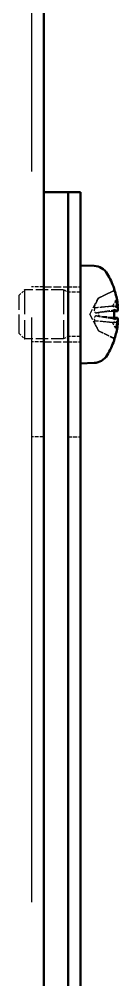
# Model space of a CAD drawing. Header units: millimetres. Extents: x 0 to 4200, y 0 to 2970.
# Drawn here: x 2397.6 to 2405.7, y 2210.8 to 2289.3 of the extents above; entities that cross this region are included whole.
import ezdxf

# ---------------------------------------------------------------- set-up
doc = ezdxf.new("R2010")
doc.units = ezdxf.units.MM
doc.header["$LTSCALE"] = 10
doc.linetypes.add('DASHED', pattern=[0.2067, 0.1654, -0.0413])
doc.layers.add('Co ban', color=7, linetype='Continuous', lineweight=50)
doc.layers.add('Manh', color=7, linetype='DASHED', lineweight=25, true_color=0x008000)

msp = doc.modelspace()

# ---------------------------------------------------------------- linework, layer by layer
at = {"layer": 'Co ban'}
for p, q in [((2399.638, 2025.938), (2399.638, 2384.456)), ((2399.638, 2275.197), (2401.638, 2275.197)), ((2401.638, 2275.197), (2401.638, 2270.197)), ((2401.638, 2275.197), (2402.638, 2275.197)), ((2401.638, 2275.197), (2401.638, 2270.197)), ((2402.638, 2275.197), (2402.638, 2270.197)), ((2401.638, 2140.197), (2401.638, 2270.197)), ((2401.638, 2140.197), (2401.638, 2270.197)), ((2402.638, 2140.197), (2402.638, 2270.197)), ((2403.75, 2269.158), (2402.638, 2269.197)), ((2405.387, 2267.268), (2405.387, 2267.275)), ((2405.674, 2265.895), (2405.652, 2265.893)), ((2405.387, 2264.821), (2405.387, 2265.573)), ((2405.654, 2265.473), (2405.387, 2265.45)), ((2405.654, 2264.921), (2405.387, 2264.944)), ((2405.674, 2264.499), (2405.652, 2264.501)), ((2405.387, 2263.119), (2405.387, 2263.126)), ((2403.75, 2261.236), (2402.638, 2261.197))]:
    msp.add_line(p, q, dxfattribs=at)
for centre, radius, start, end in [((2403.705, 2267.859), 1.3, 30.79133, 88), ((2399.238, 2265.197), 6.5, 19.15121, 30.79133), ((2405.221, 2267.275), 0.166, 0, 19.15121), ((2399.238, 2265.197), 6.5, 329.20867, 340.84879), ((2405.221, 2263.119), 0.166, 340.84879, 0), ((2403.705, 2262.535), 1.3, 272, 329.20867)]:
    msp.add_arc(centre, radius, start, end, dxfattribs=at)
for centre, major_axis, ratio, start_param, end_param in [((2399.273, 2265.245), (5.235, -3.831), 0.989048, 0.791063, 0.960756), ((2399.407, 2265.824), (6.205, -1.674), 0.745371, 0.338869, 0.456021), ((2399.407, 2264.471), (6.259, 1.458), 0.643637, 6.274767, 6.391919), ((2406.291, 2266.104), (-1.41, -0.19), 0.098287, 1.087474, 1.104539), ((2399.273, 2264.794), (6.462, 0.569), 0.119113, 0.154116, 0.323809), ((2399.273, 2265.6), (6.462, -0.569), 0.119113, 5.959376, 6.129069), ((2399.407, 2264.57), (6.205, 1.674), 0.745371, 5.827165, 5.944316), ((2399.407, 2265.923), (6.259, -1.458), 0.643637, 6.174452, 6.291603), ((2406.291, 2264.29), (1.41, -0.19), 0.098287, 2.037054, 2.054119), ((2399.273, 2265.148), (-5.235, -3.831), 0.989048, 2.180837, 2.35053)]:
    msp.add_ellipse(centre, major_axis=major_axis, ratio=ratio, start_param=start_param, end_param=end_param, dxfattribs=at)
for points, knots in [([(2405.648, 2266.234), (2405.655, 2266.197), (2405.661, 2266.155), (2405.671, 2266.078), (2405.675, 2266.041), (2405.68, 2265.981), (2405.681, 2265.954), (2405.681, 2265.915), (2405.679, 2265.902), (2405.676, 2265.896), (2405.675, 2265.895), (2405.673, 2265.895)], [0, 0, 0, 0, 0.01151442, 0.01151442, 0.02302884, 0.02302884, 0.0344178, 0.0344178, 0.04580676, 0.04580676, 0.0498478, 0.0498478, 0.0498478, 0.0498478]), ([(2405.673, 2265.782), (2405.674, 2265.781), (2405.674, 2265.779), (2405.677, 2265.739), (2405.68, 2265.699), (2405.682, 2265.625), (2405.681, 2265.591), (2405.678, 2265.537), (2405.674, 2265.513), (2405.666, 2265.482), (2405.66, 2265.474), (2405.652, 2265.473), (2405.65, 2265.474), (2405.648, 2265.475)], [0.02262944, 0.02262944, 0.02262944, 0.02262944, 0.02319765, 0.02319765, 0.0345489, 0.0345489, 0.04590016, 0.04590016, 0.05733835, 0.05733835, 0.06877655, 0.06877655, 0.07249221, 0.07249221, 0.07249221, 0.07249221]), ([(2405.648, 2264.919), (2405.655, 2264.923), (2405.661, 2264.92), (2405.671, 2264.897), (2405.675, 2264.878), (2405.68, 2264.831), (2405.681, 2264.799), (2405.681, 2264.729), (2405.679, 2264.69), (2405.676, 2264.639), (2405.675, 2264.625), (2405.673, 2264.611)], [0, 0, 0, 0, 0.01151442, 0.01151442, 0.02302884, 0.02302884, 0.0344178, 0.0344178, 0.04580676, 0.04580676, 0.0498478, 0.0498478, 0.0498478, 0.0498478]), ([(2405.673, 2264.499), (2405.674, 2264.499), (2405.674, 2264.499), (2405.677, 2264.498), (2405.68, 2264.491), (2405.682, 2264.46), (2405.681, 2264.436), (2405.678, 2264.383), (2405.674, 2264.349), (2405.666, 2264.275), (2405.66, 2264.235), (2405.652, 2264.185), (2405.65, 2264.172), (2405.648, 2264.16)], [0.02262944, 0.02262944, 0.02262944, 0.02262944, 0.02319765, 0.02319765, 0.0345489, 0.0345489, 0.04590016, 0.04590016, 0.05733835, 0.05733835, 0.06877655, 0.06877655, 0.07249221, 0.07249221, 0.07249221, 0.07249221])]:
    msp.add_open_spline(points, degree=3, knots=knots, dxfattribs=at)
for points in [[(2405.378, 2265.579), (2405.384, 2265.577), (2405.387, 2265.575), (2405.387, 2265.573)], [(2405.387, 2264.821), (2405.387, 2264.819), (2405.384, 2264.817), (2405.378, 2264.815)]]:
    msp.add_open_spline(points, degree=3, dxfattribs=at)
at = {"layer": 'Manh', "ltscale": 28.908096}
msp.add_line((2398.638, 2384.456), (2398.638, 2025.938), dxfattribs=at)
at = {"layer": 'Manh', "ltscale": 0.19037}
for p, q in [((2399.638, 2267.447), (2398.638, 2267.447)), ((2401.638, 2267.447), (2402.638, 2267.447)), ((2399.638, 2262.947), (2398.638, 2262.947)), ((2401.638, 2262.947), (2402.638, 2262.947)), ((2399.638, 2255.197), (2398.638, 2255.197)), ((2401.638, 2255.197), (2402.638, 2255.197))]:
    msp.add_line(p, q, dxfattribs=at)
at = {"layer": 'Manh', "ltscale": 0.380839}
for p, q in [((2399.638, 2267.447), (2401.638, 2267.447)), ((2399.638, 2262.947), (2401.638, 2262.947))]:
    msp.add_line(p, q, dxfattribs=at)
at = {"layer": 'Manh', "ltscale": 0.115583}
for p, q in [((2397.638, 2266.768), (2398.067, 2267.197)), ((2397.638, 2263.626), (2398.067, 2263.197))]:
    msp.add_line(p, q, dxfattribs=at)
at = {"layer": 'Manh', "ltscale": 0.939704}
msp.add_line((2397.638, 2263.626), (2397.638, 2266.768), dxfattribs=at)
at = {"layer": 'Manh', "ltscale": 1.196656}
for p, q in [((2398.067, 2267.197), (2398.067, 2263.197)), ((2401.238, 2267.197), (2401.238, 2263.197))]:
    msp.add_line(p, q, dxfattribs=at)
at = {"layer": 'Manh', "ltscale": 0.603781}
for p, q in [((2401.238, 2267.197), (2398.067, 2267.197)), ((2401.238, 2263.197), (2398.067, 2263.197))]:
    msp.add_line(p, q, dxfattribs=at)
at = {"layer": 'Manh', "ltscale": 0.089296}
for p, q in [((2401.667, 2267.007), (2401.238, 2267.197)), ((2401.667, 2263.386), (2401.238, 2263.197))]:
    msp.add_line(p, q, dxfattribs=at)
at = {"layer": 'Manh', "ltscale": 1.083296}
msp.add_line((2401.667, 2267.007), (2401.667, 2263.386), dxfattribs=at)
at = {"layer": 'Manh', "ltscale": 0.184767}
for p, q in [((2402.638, 2267.007), (2401.667, 2267.007)), ((2402.638, 2263.386), (2401.667, 2263.386))]:
    msp.add_line(p, q, dxfattribs=at)
at = {"layer": 'Manh', "ltscale": 0.252334}
for p, q in [((2404.109, 2266.535), (2405.295, 2267.126)), ((2404.109, 2263.859), (2405.295, 2263.268))]:
    msp.add_line(p, q, dxfattribs=at)
at = {"layer": 'Manh', "ltscale": 0.040247}
for p, q in [((2405.387, 2267.241), (2405.387, 2267.268)), ((2405.387, 2263.126), (2405.387, 2263.153))]:
    msp.add_line(p, q, dxfattribs=at)
at = {"layer": 'Manh', "ltscale": 0.288541}
for q in [(2404.109, 2266.535), (2404.109, 2263.859)]:
    msp.add_line((2403.398, 2265.197), q, dxfattribs=at)
at = {"layer": 'Manh', "ltscale": 0.033742}
for p, q in [((2404.109, 2266.535), (2404.109, 2266.523)), ((2404.109, 2263.871), (2404.109, 2263.859))]:
    msp.add_line(p, q, dxfattribs=at)
at = {"layer": 'Manh', "ltscale": 0.252426}
for p, q in [((2405.652, 2265.893), (2404.331, 2265.778)), ((2405.652, 2264.501), (2404.331, 2264.616))]:
    msp.add_line(p, q, dxfattribs=at)
at = {"layer": 'Manh', "ltscale": 0.142065}
for p, q in [((2405.527, 2266.358), (2405.241, 2265.87)), ((2405.527, 2264.036), (2405.241, 2264.524))]:
    msp.add_line(p, q, dxfattribs=at)
at = {"layer": 'Manh', "ltscale": 0.277733}
for p, q in [((2405.387, 2265.45), (2403.934, 2265.323)), ((2405.387, 2264.944), (2403.934, 2265.071))]:
    msp.add_line(p, q, dxfattribs=at)
at = {"layer": 'Manh', "ltscale": 0.067584}
msp.add_line((2404.109, 2265.374), (2404.109, 2265.02), dxfattribs=at)
at = {"layer": 'Manh', "ltscale": 0.034942}
for centre, start, end in [((2405.221, 2267.275), 296.5, 0), ((2405.221, 2263.119), 0, 63.5)]:
    msp.add_arc(centre, 0.166, start, end, dxfattribs=at)
at = {"layer": 'Manh', "ltscale": 0.07987}
for centre, major_axis, start_param, end_param in [((2406.291, 2266.104), (-1.41, -0.19), 0.718375, 1.087474), ((2406.291, 2264.29), (1.41, -0.19), 2.054119, 2.423218)]:
    msp.add_ellipse(centre, major_axis=major_axis, ratio=0.098287, start_param=start_param, end_param=end_param, dxfattribs=at)
at = {"layer": 'Manh', "ltscale": 0.084049}
for centre, major_axis, start_param, end_param in [((2406.291, 2265.858), (1.41, -0.165), 3.886566, 4.27273), ((2406.291, 2264.536), (-1.41, -0.165), 5.152048, 5.538212)]:
    msp.add_ellipse(centre, major_axis=major_axis, ratio=0.114331, start_param=start_param, end_param=end_param, dxfattribs=at)
at = {"layer": 'Manh', "ltscale": 0.252797}
for points, weights in [([(2405.295, 2267.094), (2404.595, 2266.758), (2404.109, 2266.523)], [1.00291629593, 1.01778265824, 1]), ([(2404.109, 2265.374), (2404.595, 2265.445), (2405.295, 2265.547)], [1, 1.01778265823, 1.00291629593]), ([(2405.295, 2264.846), (2404.595, 2264.949), (2404.109, 2265.02)], [1.00291629593, 1.01778265824, 1]), ([(2404.109, 2263.871), (2404.595, 2263.636), (2405.295, 2263.3)], [1, 1.01778265822, 1.00291629593])]:
    msp.add_rational_spline(points, weights, degree=2, dxfattribs=at)
at = {"layer": 'Manh', "ltscale": 0.045531}
for points, knots in [([(2405.295, 2267.094), (2405.311, 2267.102), (2405.327, 2267.113), (2405.353, 2267.139), (2405.367, 2267.159), (2405.382, 2267.196), (2405.387, 2267.22), (2405.387, 2267.258), (2405.384, 2267.278), (2405.378, 2267.295)], [0.05658644, 0.05658644, 0.05658644, 0.05658644, 0.06161587, 0.06161587, 0.06775669, 0.06775669, 0.07390904, 0.07390904, 0.07912293, 0.07912293, 0.07912293, 0.07912293]), ([(2405.378, 2263.099), (2405.384, 2263.116), (2405.387, 2263.136), (2405.387, 2263.174), (2405.382, 2263.198), (2405.367, 2263.235), (2405.353, 2263.255), (2405.327, 2263.281), (2405.311, 2263.292), (2405.295, 2263.3)], [0.01947687, 0.01947687, 0.01947687, 0.01947687, 0.02469076, 0.02469076, 0.03084311, 0.03084311, 0.03698394, 0.03698394, 0.04201336, 0.04201336, 0.04201336, 0.04201336])]:
    msp.add_open_spline(points, degree=3, knots=knots, dxfattribs=at)
at = {"layer": 'Manh', "ltscale": 0.149956}
for points, knots in [([(2403.963, 2266.252), (2403.959, 2266.245), (2403.956, 2266.239), (2403.93, 2266.191), (2403.906, 2266.144), (2403.859, 2266.054), (2403.837, 2266.009), (2403.803, 2265.936), (2403.789, 2265.901), (2403.768, 2265.839), (2403.763, 2265.812), (2403.763, 2265.771), (2403.768, 2265.754), (2403.785, 2265.739), (2403.792, 2265.735), (2403.801, 2265.733)], [0.18013192, 0.18013192, 0.18013192, 0.18013192, 0.18231103, 0.18231103, 0.1966644, 0.1966644, 0.21101777, 0.21101777, 0.22326588, 0.22326588, 0.23551399, 0.23551399, 0.24776211, 0.24776211, 0.25510696, 0.25510696, 0.25510696, 0.25510696]), ([(2403.801, 2265.733), (2403.792, 2265.709), (2403.785, 2265.684), (2403.768, 2265.618), (2403.763, 2265.577), (2403.763, 2265.507), (2403.768, 2265.472), (2403.789, 2265.414), (2403.803, 2265.39), (2403.837, 2265.352), (2403.859, 2265.337), (2403.906, 2265.321), (2403.93, 2265.321), (2403.953, 2265.326), (2403.956, 2265.327), (2403.959, 2265.327), (2403.963, 2265.329)], [-0.07279593, -0.07279593, -0.07279593, -0.07279593, -0.06545108, -0.06545108, -0.05320296, -0.05320296, -0.04095485, -0.04095485, -0.02870674, -0.02870674, -0.01435337, -0.01435337, 0, 0, 0, 0.00217911, 0.00217911, 0.00217911, 0.00217911]), ([(2403.963, 2265.065), (2403.959, 2265.066), (2403.956, 2265.067), (2403.93, 2265.073), (2403.906, 2265.073), (2403.859, 2265.057), (2403.837, 2265.042), (2403.803, 2265.004), (2403.789, 2264.98), (2403.768, 2264.922), (2403.763, 2264.887), (2403.763, 2264.817), (2403.768, 2264.776), (2403.785, 2264.71), (2403.792, 2264.685), (2403.801, 2264.661)], [0.18013192, 0.18013192, 0.18013192, 0.18013192, 0.18231103, 0.18231103, 0.1966644, 0.1966644, 0.21101777, 0.21101777, 0.22326588, 0.22326588, 0.23551399, 0.23551399, 0.24776211, 0.24776211, 0.25510696, 0.25510696, 0.25510696, 0.25510696]), ([(2403.801, 2264.661), (2403.792, 2264.659), (2403.785, 2264.655), (2403.768, 2264.639), (2403.763, 2264.623), (2403.763, 2264.582), (2403.768, 2264.555), (2403.789, 2264.493), (2403.803, 2264.458), (2403.837, 2264.385), (2403.859, 2264.34), (2403.906, 2264.249), (2403.93, 2264.203), (2403.953, 2264.161), (2403.956, 2264.155), (2403.959, 2264.148), (2403.963, 2264.142)], [-0.07279593, -0.07279593, -0.07279593, -0.07279593, -0.06545108, -0.06545108, -0.05320296, -0.05320296, -0.04095485, -0.04095485, -0.02870674, -0.02870674, -0.01435337, -0.01435337, 0, 0, 0, 0.00217911, 0.00217911, 0.00217911, 0.00217911])]:
    msp.add_open_spline(points, degree=3, knots=knots, dxfattribs=at)
at = {"layer": 'Manh', "ltscale": 0.276734}
for points in [[(2405.241, 2265.87), (2405.1, 2265.852), (2404.954, 2265.837), (2404.486, 2265.79), (2404.145, 2265.761), (2403.801, 2265.733)], [(2405.241, 2264.524), (2405.1, 2264.542), (2404.954, 2264.557), (2404.486, 2264.604), (2404.145, 2264.633), (2403.801, 2264.661)]]:
    msp.add_open_spline(points, degree=3, knots=[-2.1546156, -2.1546156, -2.1546156, -2.1546156, -2.1151598, -2.1151598, -2.0130174, -2.0130174, -2.0130174, -2.0130174], dxfattribs=at)
at = {"layer": 'Manh', "ltscale": 0.059249}
for points, weights in [([(2404.109, 2266.523), (2404.028, 2266.372), (2403.963, 2266.252)], [1, 1.12437348596, 1.24767116976]), ([(2403.963, 2265.329), (2404.028, 2265.349), (2404.109, 2265.374)], [1.24767116976, 1.12437348596, 1]), ([(2404.109, 2265.02), (2404.028, 2265.045), (2403.963, 2265.065)], [1, 1.12437348596, 1.24767116976]), ([(2403.963, 2264.142), (2404.028, 2264.022), (2404.109, 2263.871)], [1.24767116976, 1.12437348596, 1])]:
    msp.add_rational_spline(points, weights, degree=2, dxfattribs=at)
at = {"layer": 'Manh', "ltscale": 0.034939}
for points, knots in [([(2405.387, 2265.573), (2405.387, 2265.571), (2405.382, 2265.567), (2405.367, 2265.561), (2405.353, 2265.558), (2405.327, 2265.552), (2405.311, 2265.55), (2405.295, 2265.547)], [0.02469076, 0.02469076, 0.02469076, 0.02469076, 0.03084311, 0.03084311, 0.03698394, 0.03698394, 0.04201336, 0.04201336, 0.04201336, 0.04201336]), ([(2405.295, 2264.846), (2405.311, 2264.844), (2405.327, 2264.841), (2405.353, 2264.836), (2405.367, 2264.832), (2405.382, 2264.827), (2405.387, 2264.823), (2405.387, 2264.821)], [0.05658644, 0.05658644, 0.05658644, 0.05658644, 0.06161587, 0.06161587, 0.06775669, 0.06775669, 0.07390904, 0.07390904, 0.07390904, 0.07390904])]:
    msp.add_open_spline(points, degree=3, knots=knots, dxfattribs=at)

doc.saveas('drawing.dxf')
